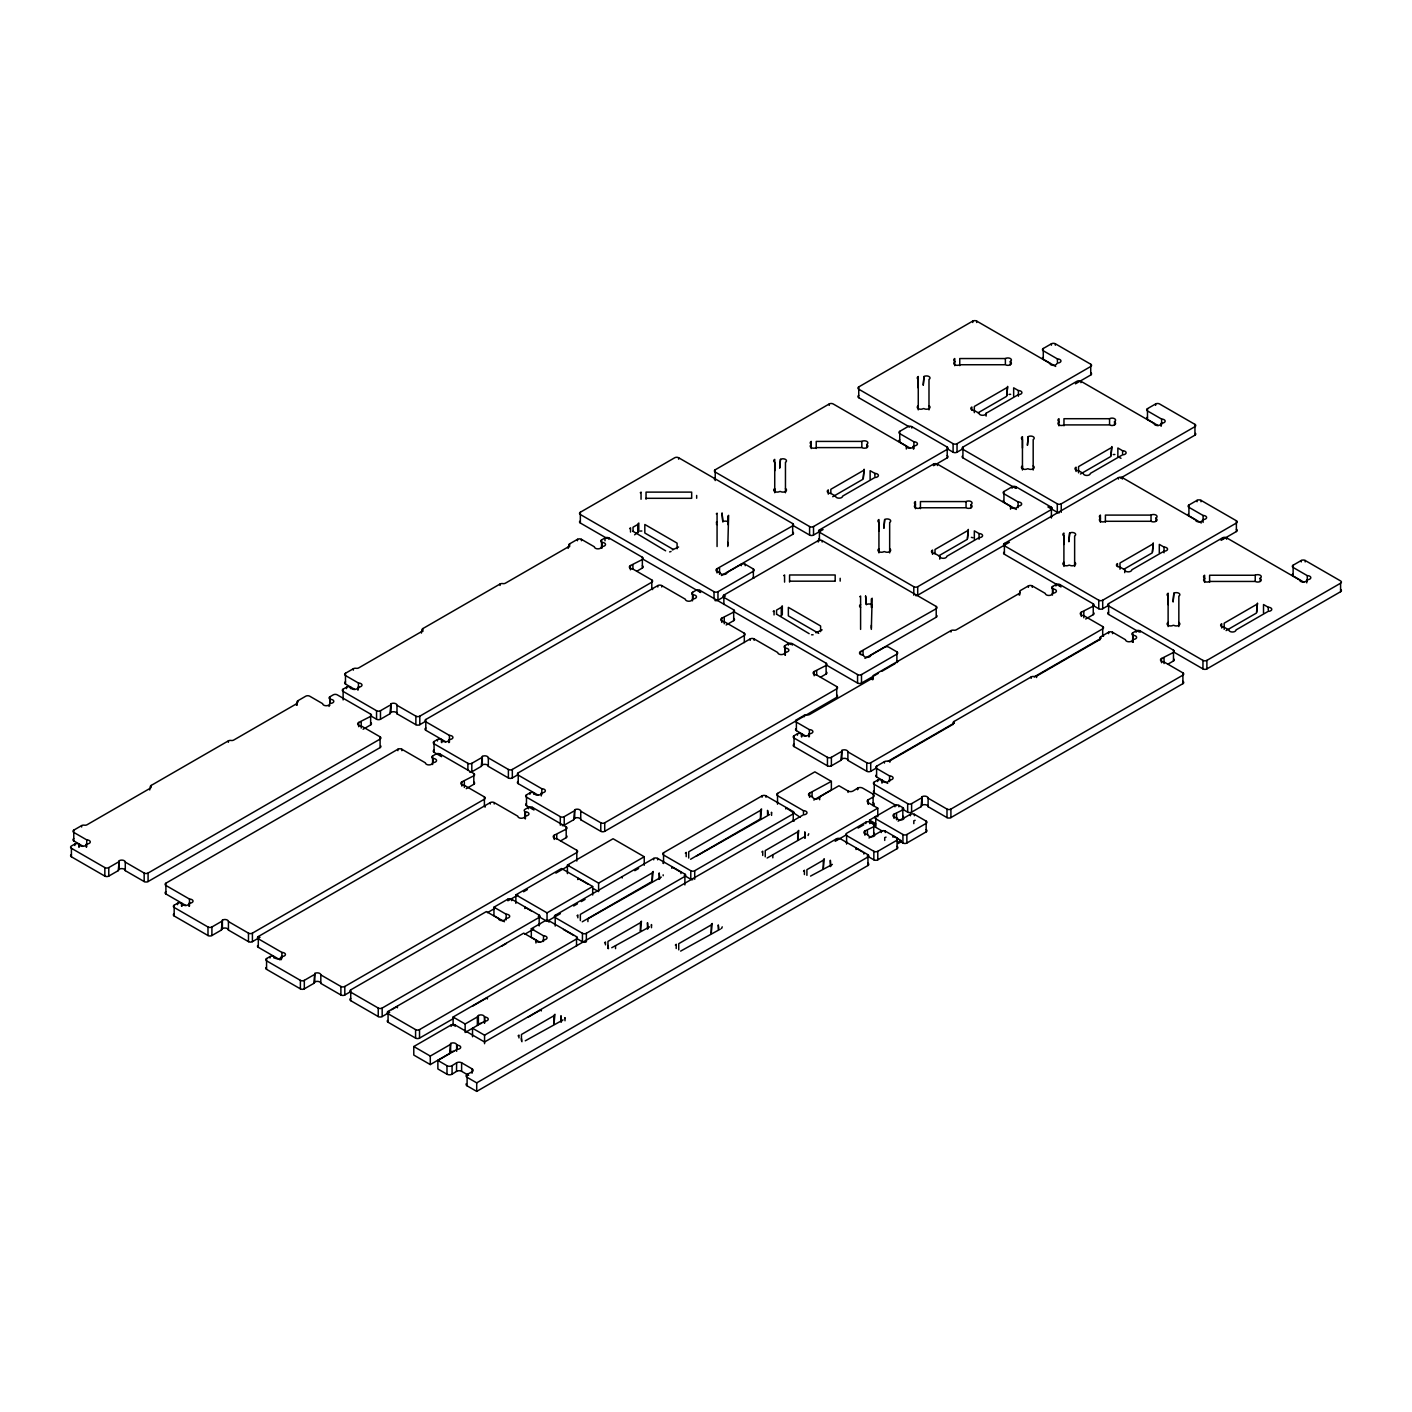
<?xml version="1.0" encoding="UTF-8"?>
<svg xmlns="http://www.w3.org/2000/svg" width="1412" height="1412" viewBox="0 0 1412 1412"><rect width="100%" height="100%" fill="white"/><g stroke="black" fill="none" stroke-linecap="round" stroke-linejoin="round"><path stroke-width="1.5" d="M696.663 495.435L696.663 498.26M727.798 546.532L728.627 515.309M771.517 813.171L771.517 812.271L771.587 815.395M774.729 492.735L774.729 462.271A3.53 2.047 0 0 1 774.729 459.394L774.729 470.778M808.741 833.751L808.052 835.48M840.175 578.285L840.175 581.126M871.328 629.399L872.157 598.176M878.935 552.886L878.935 522.44A3.53 2.047 0 0 1 878.935 519.545L878.935 530.947M918.259 409.868L918.259 379.404A3.53 2.047 0 0 1 918.259 376.527L918.259 387.929M959.754 365.637L959.754 358.542L1005.379 358.542A3.53 2.047 0 0 1 1010.374 358.542A3.53 2.047 0 0 1 1010.374 361.437L1010.374 361.86A3.53 2.047 0 0 1 1010.374 364.737A3.53 2.047 0 0 1 1005.379 364.737L959.754 364.737A3.53 2.047 0 0 1 954.759 364.737A3.53 2.047 0 0 1 954.759 361.86M1022.447 470.037L1022.447 439.573A3.53 2.047 0 0 1 1022.447 436.679L1022.447 448.081M1063.907 566.424L1063.907 535.96A3.53 2.047 0 0 1 1063.907 533.083L1063.907 544.467M1063.96 425.806L1063.96 418.711L1109.567 418.711A3.53 2.047 0 0 1 1114.562 418.711A3.53 2.047 0 0 1 1114.562 421.588L1114.562 422.029A3.53 2.047 0 0 1 1114.562 424.906A3.53 2.047 0 0 1 1109.567 424.906L1063.96 424.906A3.53 2.047 0 0 1 1058.965 424.906A3.53 2.047 0 0 1 1058.965 422.029M1105.402 522.193L1105.402 515.098L1151.027 515.098A3.53 2.047 0 0 1 1156.022 515.098A3.53 2.047 0 0 1 1156.022 517.975L1156.022 518.416A3.53 2.047 0 0 1 1156.022 521.293A3.53 2.047 0 0 1 1151.027 521.293L1105.402 521.293A3.53 2.047 0 0 1 1100.407 521.293A3.53 2.047 0 0 1 1100.407 518.416M1168.112 626.575L1168.112 596.111A3.53 2.047 0 0 1 1168.112 593.234L1168.112 604.636M1209.607 582.344L1209.607 575.249L1255.233 575.249A3.53 2.047 0 0 1 1260.228 575.249A3.53 2.047 0 0 1 1260.228 578.143L1260.228 578.567A3.53 2.047 0 0 1 1260.228 581.444A3.53 2.047 0 0 1 1255.233 581.444L1209.607 581.444A3.53 2.047 0 0 1 1204.612 581.444A3.53 2.047 0 0 1 1204.612 578.567M71.412 854.542A2.789 1.606 0 0 0 71.412 856.802L104.841 876.093A2.789 1.606 0 0 0 108.777 876.093L118.22 870.657L119.243 860.702A3.53 2.047 0 0 1 123.091 860.261A3.53 2.047 0 0 1 125.28 862.132L144.165 873.04A2.789 1.606 0 0 0 148.084 873.04L380.093 739.094A2.789 1.606 0 0 0 380.093 736.835L361.207 725.927A3.53 2.047 0 0 1 357.942 724.674A3.53 2.047 0 0 1 358.701 722.45L370.65 716.396A2.789 1.606 0 0 0 370.65 714.119L337.221 694.828A2.789 1.606 0 0 0 333.285 694.828L329.878 696.804A2.789 1.606 0 0 0 329.878 699.081L329.878 703.335M118.22 870.657L119.243 869.21A3.53 2.047 0 0 1 123.091 868.768A3.53 2.047 0 0 1 125.28 870.657L144.165 881.547A2.789 1.606 0 0 0 148.084 881.547L380.093 747.601A2.789 1.606 0 0 0 380.693 745.854M181.513 906.063L181.513 903.239A2.789 1.606 0 0 0 177.577 903.239L174.17 905.216L174.17 915.982L207.988 935.521A2.789 1.606 0 0 0 211.906 935.521L221.349 930.067L222.39 920.112A3.53 2.047 0 0 1 226.238 919.671A3.53 2.047 0 0 1 228.426 921.542L248.477 933.138A2.789 1.606 0 0 0 252.413 933.138L484.404 799.192A2.789 1.606 0 0 0 484.404 796.915L464.336 785.337A3.53 2.047 0 0 1 461.089 784.084A3.53 2.047 0 0 1 461.848 781.86L473.797 775.806A2.789 1.606 0 0 0 473.797 773.547L439.979 754.008A2.789 1.606 0 0 0 436.043 754.008L432.619 755.985L432.619 764.51M221.349 930.067L222.39 928.619A3.53 2.047 0 0 1 226.238 928.178A3.53 2.047 0 0 1 228.426 930.067L248.477 941.645A2.789 1.606 0 0 0 252.413 941.645L260.02 937.25M370.968 716.008L376.545 719.237A2.789 1.606 0 0 0 380.481 719.237L389.924 713.784L390.965 703.829A3.53 2.047 0 0 1 394.813 703.388A3.53 2.047 0 0 1 396.984 705.276L415.869 716.166A2.789 1.606 0 0 0 419.805 716.166L651.797 582.221A2.789 1.606 0 0 0 651.797 579.961L632.911 569.054A3.53 2.047 0 0 1 629.646 567.8A3.53 2.047 0 0 1 630.405 565.577L642.354 559.523A2.789 1.606 0 0 0 642.354 557.263L608.925 537.954A2.789 1.606 0 0 0 605.007 537.954L601.583 539.931L601.583 541.361M389.924 713.784L390.965 712.336A3.53 2.047 0 0 1 394.813 711.895A3.53 2.047 0 0 1 396.984 713.784L415.869 724.674A2.789 1.606 0 0 0 419.805 724.674L425.506 721.391M265.968 967.591A2.789 1.606 0 0 0 266.568 969.338L300.385 988.859A2.789 1.606 0 0 0 304.321 988.859L313.764 983.405L314.788 973.45A3.53 2.047 0 0 1 318.635 973.009A3.53 2.047 0 0 1 320.824 974.898L340.892 986.476A2.789 1.606 0 0 0 344.81 986.476L576.802 852.548A2.789 1.606 0 0 0 576.802 850.271L556.752 838.693A3.53 2.047 0 0 1 553.486 837.422A3.53 2.047 0 0 1 554.245 835.216L566.194 829.162A2.789 1.606 0 0 0 566.194 826.885L532.377 807.364A2.789 1.606 0 0 0 528.441 807.364L525.017 809.341A2.789 1.606 0 0 0 525.017 811.618L525.017 818.695M313.764 983.405L314.788 981.975A3.53 2.047 0 0 1 318.635 981.534A3.53 2.047 0 0 1 320.824 983.405L340.892 994.983A2.789 1.606 0 0 0 344.81 994.983L350.529 991.701M469.861 772.311A2.789 1.606 0 0 0 471.82 771.834L481.263 766.381L482.304 756.426A3.53 2.047 0 0 1 486.152 755.985A3.53 2.047 0 0 1 488.323 757.873L508.391 769.452A2.789 1.606 0 0 0 512.327 769.452L744.318 635.506A2.789 1.606 0 0 0 744.318 633.247L724.25 621.651A3.53 2.047 0 0 1 720.985 620.397A3.53 2.047 0 0 1 721.761 618.174L733.693 612.12A2.789 1.606 0 0 0 733.693 609.86L699.875 590.34A2.789 1.606 0 0 0 695.957 590.34L692.533 592.316L692.533 600.824M481.263 766.381L482.304 764.933A3.53 2.047 0 0 1 486.152 764.492A3.53 2.047 0 0 1 488.323 766.381L508.391 777.959A2.789 1.606 0 0 0 512.327 777.959L518.027 774.676M437.879 1060.447L446.986 1065.707A3.53 2.047 0 0 0 452.069 1065.654L456.623 1062.795A3.53 2.047 0 0 1 461.618 1062.795L472.137 1068.884A3.53 2.047 0 0 1 472.032 1071.814L467.107 1074.444A3.53 2.047 0 0 0 467.107 1077.338L476.709 1082.863L867.956 856.978A2.789 1.606 0 0 0 867.956 854.719L840.422 838.816A2.789 1.606 0 0 0 836.486 838.816L484.563 1042.003L455.088 1024.971A2.789 1.606 0 0 0 451.152 1024.971L413.787 1046.539L413.787 1055.064L430.289 1064.577L449.581 1053.44L450.622 1043.486A3.53 2.047 0 0 1 454.47 1043.044A3.53 2.047 0 0 1 456.641 1044.933L457.17 1045.233A3.53 2.047 0 0 1 460.7 1047.28A3.53 2.047 0 0 1 457.17 1049.31L437.879 1060.447L437.879 1068.955L446.986 1074.214A3.53 2.047 0 0 0 452.069 1074.161L456.623 1071.32A3.53 2.047 0 0 1 461.618 1071.32L468.625 1075.362M449.581 1053.44L450.622 1051.993A3.53 2.047 0 0 1 453.658 1051.428M634.606 534.83L638.789 531.565L638.789 523.058L638.03 523.711M477.362 1016.94L478.386 1015.51A3.53 2.047 0 0 1 482.233 1015.052A3.53 2.047 0 0 1 484.422 1016.94L484.722 1017.117A3.53 2.047 0 0 1 488.252 1019.164A3.53 2.047 0 0 1 484.722 1021.194L465.148 1032.49L465.148 1023.982L477.362 1016.94L477.362 1025.447L478.386 1024.018A3.53 2.047 0 0 1 481.439 1023.435M562.258 825.649A2.789 1.606 0 0 0 564.218 825.173L573.66 819.737L574.702 809.782A3.53 2.047 0 0 1 578.549 809.341A3.53 2.047 0 0 1 580.738 811.212L600.788 822.808A2.789 1.606 0 0 0 604.724 822.808L836.716 688.862A2.789 1.606 0 0 0 836.716 686.585L816.665 675.007A3.53 2.047 0 0 1 813.4 673.753A3.53 2.047 0 0 1 814.159 671.53L826.108 665.476A2.789 1.606 0 0 0 826.108 663.199L792.291 643.678A2.789 1.606 0 0 0 788.355 643.678L784.931 645.655L784.931 647.084M573.66 819.737L574.702 818.289A3.53 2.047 0 0 1 578.549 817.848A3.53 2.047 0 0 1 580.738 819.737L600.788 831.315A2.789 1.606 0 0 0 604.724 831.315L836.716 697.369A2.789 1.606 0 0 0 836.716 695.092M582.238 921.807L652.15 881.441L653.191 871.486L652.415 872.157M832.709 496.724L863.067 479.197L864.109 469.243L863.332 478.421M690.592 859.255L760.503 818.889L761.545 808.935L760.768 809.605M794.021 744.265A2.789 1.606 0 0 0 794.021 746.542L827.45 765.833A2.789 1.606 0 0 0 831.386 765.833L840.828 760.38L841.87 750.425A3.53 2.047 0 0 1 845.717 749.984A3.53 2.047 0 0 1 847.888 751.872L866.774 762.78A2.789 1.606 0 0 0 870.71 762.78L1102.701 628.834A2.789 1.606 0 0 0 1102.701 626.557L1083.816 615.667A3.53 2.047 0 0 1 1080.551 614.397A3.53 2.047 0 0 1 1081.31 612.173L1093.259 606.136A2.789 1.606 0 0 0 1093.259 603.859L1059.83 584.568A2.789 1.606 0 0 0 1055.911 584.568L1052.487 586.545A2.789 1.606 0 0 0 1052.487 588.804L1052.893 589.033A3.53 2.047 0 0 1 1056.423 591.081A3.53 2.047 0 0 1 1052.893 593.111L1052.364 593.428A3.53 2.047 0 0 1 1048.834 595.458A3.53 2.047 0 0 1 1045.304 593.428L1032.313 585.927A2.789 1.606 0 0 0 1028.377 585.927L1020.523 590.463A2.789 1.606 0 0 0 1019.799 592.016A2.789 1.606 0 0 1 1019.076 593.569L1019.076 594.981M840.828 760.38L841.87 758.95A3.53 2.047 0 0 1 845.717 758.491A3.53 2.047 0 0 1 847.888 760.38L866.774 771.287A2.789 1.606 0 0 0 870.71 771.287L876.411 767.987M978.128 412.781L1006.597 396.348L1007.621 386.394L1006.862 395.554M938.803 555.798L967.273 539.366L968.314 529.412L967.538 538.59M902.091 808.935L907.669 812.147A2.789 1.606 0 0 0 911.605 812.147L921.048 806.693L922.071 796.739A3.53 2.047 0 0 1 925.919 796.297A3.53 2.047 0 0 1 928.108 798.186L946.993 809.094A2.789 1.606 0 0 0 950.911 809.094L1182.903 675.148A2.789 1.606 0 0 0 1182.903 672.871L1164.035 661.981A3.53 2.047 0 0 1 1160.77 660.71A3.53 2.047 0 0 1 1161.529 658.486L1173.478 652.45A2.789 1.606 0 0 0 1173.478 650.173L1140.049 630.882A2.789 1.606 0 0 0 1136.113 630.882L1132.706 632.858L1132.706 642.213M921.048 806.693L922.071 805.246A3.53 2.047 0 0 1 925.919 804.805A3.53 2.047 0 0 1 928.108 806.693L946.993 817.601A2.789 1.606 0 0 0 950.911 817.601L1182.903 683.655A2.789 1.606 0 0 0 1182.903 681.378M1080.427 474.026L1110.785 456.5L1111.826 446.545L1111.067 455.723M1123.775 569.318L1152.245 552.886L1153.286 542.932L1152.51 552.11M1226.093 630.582L1256.451 613.055L1257.474 603.1L1256.715 612.261M721.55 928.549L722.238 926.837M629.664 528.635L630.529 527.823L630.529 532.077M773.194 611.502L774.058 610.69L774.058 614.944M576.996 915.806L577.843 914.994L577.843 917.818M685.35 853.236L686.197 852.424L686.197 856.678M604.583 942.828L605.448 942.016L605.448 944.857M518.08 1035.914L518.945 1035.102L518.945 1037.926M761.88 852.018L762.727 851.207L762.727 855.46M675.36 945.105L676.224 944.293L676.224 948.546M803.552 871.098L804.416 870.286L804.416 874.54M640.289 492.77L641.048 492.117L641.048 499.248M716.308 513.862L717.067 513.191L717.067 546.532M783.801 575.637L784.578 574.984L784.578 582.115M781.56 606.578L782.319 605.907L782.319 614.432L781.277 615.861L781.277 607.354L776.547 610.09L776.547 614.344M859.82 596.711L860.596 596.058L860.596 629.399M640.695 921.895L641.454 921.224L640.43 931.179L640.43 922.671L607.954 941.416L607.954 948.511M554.192 1014.963L554.951 1014.31L553.928 1024.265L553.928 1015.74L521.434 1034.502L521.434 1040.697M797.974 831.086L798.751 830.415L797.709 840.369L797.709 831.862L765.233 850.606L765.233 856.819M711.471 924.154L712.248 923.501L711.207 933.456L711.207 924.931L678.731 943.693L678.731 949.888M823.531 859.467L824.308 858.796L823.267 868.751L823.267 860.243L806.905 869.686L806.905 875.352M873.216 795.609L873.216 794.197L862.679 788.108A3.53 2.047 0 0 0 857.684 788.108L853.148 790.949A3.53 2.047 0 0 1 848.047 791.02L838.957 785.76L819.648 796.897A3.53 2.047 0 0 1 816.118 798.945A3.53 2.047 0 0 1 812.588 796.897L812.059 796.597A3.53 2.047 0 0 1 808.811 795.344A3.53 2.047 0 0 1 809.57 793.12L831.368 781.383L831.368 789.89L813.824 800.022M580.35 513.65L580.35 512.238L674.724 457.753A2.789 1.606 0 0 1 678.642 457.753L792.679 523.587A2.789 1.606 0 0 1 792.679 525.864L792.679 534.371L721.408 575.514M83.043 846.265L73.777 840.917L73.777 830.132L81.631 825.596A2.789 1.606 0 0 1 84.332 825.173A2.789 1.606 0 0 0 87.014 824.767L149.725 788.549A2.789 1.606 0 0 0 150.449 786.996A2.789 1.606 0 0 1 151.172 785.443L228.373 740.876A2.789 1.606 0 0 1 231.056 740.47A2.789 1.606 0 0 0 233.739 740.047L296.467 703.829A2.789 1.606 0 0 0 297.191 702.276A2.789 1.606 0 0 1 297.897 700.74L305.769 696.187A2.789 1.606 0 0 1 309.705 696.187L322.677 703.688A3.53 2.047 0 0 0 326.207 705.735A3.53 2.047 0 0 0 329.737 703.688L330.267 703.388A3.53 2.047 0 0 0 333.797 701.34A3.53 2.047 0 0 0 330.267 699.311L329.878 699.081M345.481 674.689L345.481 673.259L353.353 668.723A2.789 1.606 0 0 1 356.036 668.3A2.789 1.606 0 0 0 358.719 667.894L421.447 631.676A2.789 1.606 0 0 0 422.153 630.123A2.789 1.606 0 0 1 422.876 628.569L500.077 584.003A2.789 1.606 0 0 1 502.76 583.597A2.789 1.606 0 0 0 505.443 583.174L568.171 546.956A2.789 1.606 0 0 0 568.895 545.42A2.789 1.606 0 0 1 569.618 543.867L577.473 539.331A2.789 1.606 0 0 1 581.409 539.331L594.399 546.815A3.53 2.047 0 0 0 597.929 548.862A3.53 2.047 0 0 0 601.459 546.815L601.989 546.515A3.53 2.047 0 0 0 605.519 544.485A3.53 2.047 0 0 0 601.989 542.437L601.583 542.208A2.789 1.606 0 0 1 601.583 539.931M715.213 469.79L829.25 403.956A2.789 1.606 0 0 1 833.186 403.956L906.327 446.174A3.53 2.047 0 0 0 909.857 448.222A3.53 2.047 0 0 0 913.387 446.174L913.917 445.874A3.53 2.047 0 0 0 917.447 443.845A3.53 2.047 0 0 0 913.917 441.797L899.744 433.625A2.789 1.606 0 0 1 899.744 431.348L907.898 426.653A2.789 1.606 0 0 1 911.817 426.653L947.205 447.092A2.789 1.606 0 0 1 947.205 449.351L813.524 526.535A2.789 1.606 0 0 1 809.588 526.535L715.213 472.049A2.789 1.606 0 0 1 715.213 469.79L715.213 471.202M909.699 427.13L858.743 397.707L858.743 386.923L972.762 321.089A2.789 1.606 0 0 1 976.698 321.089L1049.84 363.325A3.53 2.047 0 0 0 1053.37 365.355A3.53 2.047 0 0 0 1056.9 363.325L1057.429 363.025A3.53 2.047 0 0 0 1060.959 360.978A3.53 2.047 0 0 0 1057.429 358.93L1043.274 350.758A2.789 1.606 0 0 1 1043.274 348.499L1051.41 343.787A2.789 1.606 0 0 1 1055.346 343.787L1090.735 364.225L1090.735 365.637M73.777 830.132A2.789 1.606 0 0 0 73.777 832.409L86.75 839.893A3.53 2.047 0 0 1 90.28 841.94A3.53 2.047 0 0 1 86.75 843.97L86.238 844.288A3.53 2.047 0 0 1 82.708 846.317A3.53 2.047 0 0 1 79.16 844.288L78.772 844.041A2.789 1.606 0 0 0 74.836 844.041L71.412 846.017A2.789 1.606 0 0 0 71.412 848.294L71.412 856.802M343.116 699.928L343.116 691.421A2.789 1.606 0 0 1 343.116 689.162L346.54 687.185A2.789 1.606 0 0 1 350.476 687.185L350.882 687.415A3.53 2.047 0 0 0 354.412 689.444A3.53 2.047 0 0 0 357.942 687.415L358.471 687.115A3.53 2.047 0 0 0 362.001 685.067A3.53 2.047 0 0 0 358.471 683.037L345.481 675.536A2.789 1.606 0 0 1 345.481 673.259M71.412 848.294L104.841 867.586A2.789 1.606 0 0 0 108.777 867.586L118.22 862.132M343.116 691.421L376.545 710.713A2.789 1.606 0 0 0 380.481 710.713L389.924 705.276M672.341 549.921L678.607 546.991M363.096 729.263L370.65 724.903L370.65 716.396M636.688 571.313L642.354 568.03L642.354 559.523M445.786 741.812L425.806 730.286L425.806 721.779A2.789 1.606 0 0 1 425.806 719.502L657.815 585.574A2.789 1.606 0 0 1 661.734 585.574L685.332 599.2A3.53 2.047 0 0 0 688.88 601.23A3.53 2.047 0 0 0 692.409 599.2L692.921 598.882A3.53 2.047 0 0 0 696.469 596.852A3.53 2.047 0 0 0 692.921 594.805L692.533 594.576A2.789 1.606 0 0 1 692.533 592.316M863.067 470.69L830.821 489.311L830.821 493.565M1006.597 387.823L974.333 406.462L974.333 412.657M185.872 905.498L165.91 893.972L165.91 883.188L397.902 749.242A2.789 1.606 0 0 1 401.838 749.242L425.436 762.868A3.53 2.047 0 0 0 428.966 764.916A3.53 2.047 0 0 0 432.496 762.868L433.025 762.568A3.53 2.047 0 0 0 436.555 760.538A3.53 2.047 0 0 0 433.025 758.491L432.619 758.262A2.789 1.606 0 0 1 432.619 755.985M971.844 409.886L971.844 407.044A3.53 2.047 0 0 0 971.068 409.268A3.53 2.047 0 0 0 974.333 410.539L979.063 413.257A3.53 2.047 0 0 0 982.593 415.305A3.53 2.047 0 0 0 986.123 413.257L1018.387 394.636A3.53 2.047 0 0 0 1021.917 392.607A3.53 2.047 0 0 0 1018.387 390.559L1013.657 387.823L1013.657 396.348M580.35 512.238A2.789 1.606 0 0 0 580.35 514.515L714.031 591.699A2.789 1.606 0 0 0 717.967 591.699L753.355 571.26A2.789 1.606 0 0 0 753.355 569.001L745.218 564.288A2.789 1.606 0 0 0 741.282 564.288L727.127 572.478A3.53 2.047 0 0 1 723.597 574.507A3.53 2.047 0 0 1 720.067 572.478L719.538 572.16A3.53 2.047 0 0 1 716.272 570.907A3.53 2.047 0 0 1 717.031 568.683L792.679 525.864M441.585 756.655L434.066 752.314L434.066 741.529L437.491 739.553A2.789 1.606 0 0 1 441.426 739.553L441.832 739.782A3.53 2.047 0 0 0 445.362 741.829A3.53 2.047 0 0 0 448.892 739.782L449.422 739.482A3.53 2.047 0 0 0 452.952 737.435A3.53 2.047 0 0 0 449.422 735.405L425.806 721.779M858.743 386.923A2.789 1.606 0 0 0 858.743 389.2L953.1 443.686A2.789 1.606 0 0 0 957.036 443.686L1090.735 366.502A2.789 1.606 0 0 0 1090.735 364.225M819.419 529.941L933.456 464.107A2.789 1.606 0 0 1 937.374 464.107L1010.533 506.343A3.53 2.047 0 0 0 1014.063 508.373A3.53 2.047 0 0 0 1017.593 506.343L1018.123 506.043A3.53 2.047 0 0 0 1021.653 503.996A3.53 2.047 0 0 0 1018.123 501.966L1003.95 493.776A2.789 1.606 0 0 1 1003.95 491.517L1012.086 486.822A2.789 1.606 0 0 1 1016.022 486.822L1051.41 507.243A2.789 1.606 0 0 1 1051.41 509.52L917.712 586.704A2.789 1.606 0 0 1 913.793 586.704L819.419 532.218A2.789 1.606 0 0 1 819.419 529.941L819.419 540.725A2.789 1.606 0 0 1 819.419 538.466M962.931 448.504L962.931 447.092L1076.968 381.258A2.789 1.606 0 0 1 1080.904 381.258L1154.045 423.476A3.53 2.047 0 0 0 1157.575 425.524A3.53 2.047 0 0 0 1161.105 423.476L1161.635 423.176A3.53 2.047 0 0 0 1165.165 421.129A3.53 2.047 0 0 0 1161.635 419.099L1147.479 410.927A2.789 1.606 0 0 1 1147.479 408.65L1155.616 403.956A2.789 1.606 0 0 1 1159.552 403.956L1194.94 424.377L1194.94 425.806M792.609 525.246L809.588 535.06A2.789 1.606 0 0 0 813.524 535.06L823.072 529.535M933.844 465.589L947.205 457.859L947.205 447.092M947.452 448.928L953.1 452.193A2.789 1.606 0 0 0 957.036 452.193L962.772 448.875M1075.45 383.835L1090.735 375.01A2.789 1.606 0 0 0 1090.735 372.733M181.919 906.31L181.919 903.468A3.53 2.047 0 0 0 185.449 905.498A3.53 2.047 0 0 0 188.979 903.468L189.508 903.168A3.53 2.047 0 0 0 193.038 901.121A3.53 2.047 0 0 0 189.508 899.091L165.91 885.465A2.789 1.606 0 0 1 165.91 883.188M723.862 596.517L723.862 595.105L818.236 540.62A2.789 1.606 0 0 1 822.172 540.62L936.209 606.454A2.789 1.606 0 0 1 936.209 608.731L936.209 617.238L864.938 658.38M714.931 600.559A2.789 1.606 0 0 0 717.967 600.206L725.415 595.899M434.066 741.529A2.789 1.606 0 0 0 434.066 743.806L467.884 763.327A2.789 1.606 0 0 0 471.82 763.327L481.263 757.873M726.139 625.004L733.693 620.645L733.693 609.86M174.17 905.216A2.789 1.606 0 0 0 174.17 907.475L207.988 926.996A2.789 1.606 0 0 0 211.906 926.996L221.349 921.542M466.225 788.69L473.797 784.313L473.797 773.547M538.184 795.168L518.222 783.642L518.222 775.117A2.789 1.606 0 0 1 518.222 772.858L750.213 638.912A2.789 1.606 0 0 1 754.149 638.912L777.747 652.538A3.53 2.047 0 0 0 781.277 654.586A3.53 2.047 0 0 0 784.807 652.538L785.337 652.238A3.53 2.047 0 0 0 788.867 650.191A3.53 2.047 0 0 0 785.337 648.161L784.931 647.932A2.789 1.606 0 0 1 784.931 645.655M258.308 937.956L258.308 936.544L490.299 802.598A2.789 1.606 0 0 1 494.235 802.598L517.833 816.224A3.53 2.047 0 0 0 521.363 818.254A3.53 2.047 0 0 0 524.893 816.224L525.423 815.924A3.53 2.047 0 0 0 528.953 813.877A3.53 2.047 0 0 0 525.423 811.847L525.017 811.618M967.273 530.859L935.009 549.48L935.009 553.733M1110.785 447.992L1078.539 466.613L1078.539 472.826M526.482 796.297L526.482 794.868L529.888 792.909A2.789 1.606 0 0 1 533.824 792.909L534.23 793.138A3.53 2.047 0 0 0 537.76 795.168A3.53 2.047 0 0 0 541.29 793.138L541.82 792.82A3.53 2.047 0 0 0 545.35 790.791A3.53 2.047 0 0 0 541.82 788.743L518.222 775.117M815.871 632.788L822.137 629.858M266.568 969.338L266.568 960.831A2.789 1.606 0 0 1 266.568 958.554L269.992 956.577A2.789 1.606 0 0 1 273.928 956.577L273.928 958.007M962.931 447.092A2.789 1.606 0 0 0 962.931 449.351L1057.306 503.837A2.789 1.606 0 0 0 1061.242 503.837L1194.94 426.653A2.789 1.606 0 0 0 1194.94 424.377M274.316 956.807A3.53 2.047 0 0 0 277.846 958.854A3.53 2.047 0 0 0 281.376 956.807L281.906 956.506A3.53 2.047 0 0 0 285.436 954.477A3.53 2.047 0 0 0 281.906 952.429L258.308 938.803A2.789 1.606 0 0 1 258.308 936.544M1004.391 543.479L1118.428 477.644A2.789 1.606 0 0 1 1122.346 477.644L1195.505 519.863A3.53 2.047 0 0 0 1199.035 521.91A3.53 2.047 0 0 0 1202.565 519.863L1203.095 519.563A3.53 2.047 0 0 0 1206.625 517.533A3.53 2.047 0 0 0 1203.095 515.486L1188.922 507.314A2.789 1.606 0 0 1 1188.922 505.037L1197.058 500.342A2.789 1.606 0 0 1 1200.994 500.342L1236.382 520.763A2.789 1.606 0 0 1 1236.382 523.04L1102.701 600.224A2.789 1.606 0 0 1 1098.765 600.224L1004.391 545.738A2.789 1.606 0 0 1 1004.391 543.479L1004.391 554.245L1061.012 586.951M915.753 595.688A2.789 1.606 0 0 0 917.712 595.211L1009.386 542.279M1120.44 478.174L1194.94 435.161A2.789 1.606 0 0 0 1195.54 433.413M526.482 794.868A2.789 1.606 0 0 0 526.482 797.145L560.299 816.665A2.789 1.606 0 0 0 564.218 816.665L573.66 811.212M897.485 660.887A2.789 1.606 0 0 1 896.885 662.634L896.885 654.127A2.789 1.606 0 0 0 896.885 651.85L888.748 647.155A2.789 1.606 0 0 0 884.812 647.155L870.639 655.327A3.53 2.047 0 0 1 867.109 657.374A3.53 2.047 0 0 1 863.579 655.327L863.05 655.027A3.53 2.047 0 0 1 859.802 653.774A3.53 2.047 0 0 1 860.561 651.55L936.209 608.731M820.443 677.266L826.108 673.983A2.789 1.606 0 0 0 826.708 672.236M266.568 960.831L300.385 980.352A2.789 1.606 0 0 0 304.321 980.352L313.764 974.898M560.529 840.934L566.194 837.669A2.789 1.606 0 0 0 566.794 835.922M723.862 595.105A2.789 1.606 0 0 0 723.862 597.364L857.561 674.565A2.789 1.606 0 0 0 861.496 674.565L896.885 654.127M796.386 721.285L796.386 719.873L804.258 715.319A2.789 1.606 0 0 1 806.94 714.913A2.789 1.606 0 0 0 809.623 714.49L872.351 678.289A2.789 1.606 0 0 0 873.057 676.736A2.789 1.606 0 0 1 873.781 675.183L950.982 630.617A2.789 1.606 0 0 1 953.665 630.193A2.789 1.606 0 0 0 956.348 629.787L1019.076 593.569M827.008 665.423L857.561 683.073A2.789 1.606 0 0 0 861.496 683.073L878.246 673.383M881.97 671.247L895.014 663.711M389.73 1012.192L382.175 1016.552A2.789 1.606 0 0 1 378.24 1016.552L350.723 1000.667L350.723 989.883L486.363 911.57L498.577 918.612A3.53 2.047 0 0 0 502.107 920.642A3.53 2.047 0 0 0 505.637 918.612L506.167 918.312A3.53 2.047 0 0 0 509.697 916.264A3.53 2.047 0 0 0 506.167 914.235L493.953 907.192L493.953 915.7L504.419 921.736M493.953 907.192L507.72 899.232A2.789 1.606 0 0 1 511.656 899.232L539.172 915.135L539.172 925.919M515.874 903.38L515.874 894.855L561.517 868.504L592.687 886.507L592.687 895.014M567.412 873.604L567.412 865.097L613.073 838.746L644.243 856.749L644.243 865.256M487.44 912.646L495.047 908.269M508.355 900.574L517.869 895.084M523.57 891.784L527.364 889.595M555.887 873.128L569.195 865.45M840.828 751.872L831.386 757.326A2.789 1.606 0 0 1 827.45 757.326L794.021 738.035A2.789 1.606 0 0 1 794.021 735.758L797.445 733.781A2.789 1.606 0 0 1 801.381 733.781L801.787 734.011A3.53 2.047 0 0 0 805.317 736.058A3.53 2.047 0 0 0 808.847 734.011L809.376 733.71A3.53 2.047 0 0 0 812.906 731.681A3.53 2.047 0 0 0 809.376 729.633L796.386 722.132A2.789 1.606 0 0 1 796.386 719.873M1152.245 544.379L1119.981 563L1119.981 569.212M350.723 989.883A2.789 1.606 0 0 0 350.723 992.159L378.24 1008.044A2.789 1.606 0 0 0 382.175 1008.044L539.172 917.394A2.789 1.606 0 0 0 539.172 915.135M515.874 894.855L547.044 912.858L592.687 886.507M567.412 865.097L598.6 883.1L644.243 856.749M388.071 1012.863L388.071 1011.451L523.728 933.138L535.925 940.18A3.53 2.047 0 0 0 539.455 942.21A3.53 2.047 0 0 0 542.985 940.18L543.514 939.862A3.53 2.047 0 0 0 547.044 937.833A3.53 2.047 0 0 0 543.514 935.785L531.318 928.743L531.318 937.268L540.019 942.298M531.318 928.743L545.085 920.801A2.789 1.606 0 0 1 549.003 920.801L576.537 936.703L576.537 938.115M391.618 1009.739L397.39 1006.421L397.39 1007.78M501.648 946.216L506.431 943.445M555.198 926.078L555.198 915.294L653.721 858.408A2.789 1.606 0 0 1 657.639 858.408L684.891 874.134A2.789 1.606 0 0 1 684.891 876.411L684.891 884.918M663.552 852.742L762.074 795.856A2.789 1.606 0 0 1 765.992 795.856L793.244 811.582A2.789 1.606 0 0 1 793.244 813.859L694.722 870.727A2.789 1.606 0 0 1 690.786 870.727L663.552 855.001A2.789 1.606 0 0 1 663.552 852.742L663.552 854.154M524.629 934.32L533.718 929.061M538.307 916.317L547.044 921.365L560.352 913.688M573.678 905.992L577.473 903.804M581.285 901.597L585.08 899.409M634.835 870.692L638.595 868.504M777.518 804.205L777.518 795.697A2.789 1.606 0 0 1 777.518 793.42L814.865 771.852L831.368 781.383M1340.588 583.209L1206.889 660.392A2.789 1.606 0 0 1 1202.953 660.392L1108.596 605.907A2.789 1.606 0 0 1 1108.596 603.63L1222.616 537.795A2.789 1.606 0 0 1 1226.551 537.795L1299.693 580.032A3.53 2.047 0 0 0 1303.223 582.062A3.53 2.047 0 0 0 1306.753 580.032L1307.283 579.714A3.53 2.047 0 0 0 1310.813 577.684A3.53 2.047 0 0 0 1307.283 575.637L1293.127 567.465A2.789 1.606 0 0 1 1293.127 565.206L1301.264 560.493A2.789 1.606 0 0 1 1305.2 560.493L1340.588 580.932A2.789 1.606 0 0 1 1340.588 583.209L1340.588 591.716L1206.889 668.9A2.789 1.606 0 0 1 1202.953 668.9L1174.643 652.556M1093.1 605.466L1098.765 608.731A2.789 1.606 0 0 0 1102.701 608.731L1108.42 605.43M1221.098 540.372L1236.382 531.547A2.789 1.606 0 0 0 1236.382 529.288M1085.704 619.003L1093.259 614.644A2.789 1.606 0 0 0 1093.859 612.896M696.275 856.202L769.611 814.547M388.071 1011.451A2.789 1.606 0 0 0 388.071 1013.728L415.587 1029.613A2.789 1.606 0 0 0 419.523 1029.613L576.537 938.962A2.789 1.606 0 0 0 576.537 936.703M555.198 915.294A2.789 1.606 0 0 0 555.198 917.571L582.432 933.297A2.789 1.606 0 0 0 586.368 933.297L684.891 876.411M887.724 783.378L876.605 776.953L876.605 768.446A2.789 1.606 0 0 1 876.605 766.187L884.459 761.633A2.789 1.606 0 0 1 887.16 761.227A2.789 1.606 0 0 0 889.842 760.803L952.553 724.585A2.789 1.606 0 0 0 953.276 723.05A2.789 1.606 0 0 1 954 721.497L1031.201 676.93A2.789 1.606 0 0 1 1033.884 676.507A2.789 1.606 0 0 0 1036.567 676.101L1099.295 639.883A2.789 1.606 0 0 0 1100.019 638.33A2.789 1.606 0 0 1 1100.725 636.777L1108.596 632.241A2.789 1.606 0 0 1 1112.532 632.241L1125.505 639.742A3.53 2.047 0 0 0 1129.035 641.772A3.53 2.047 0 0 0 1132.565 639.742L1133.095 639.424A3.53 2.047 0 0 0 1136.625 637.394A3.53 2.047 0 0 0 1133.095 635.347L1132.706 635.118A2.789 1.606 0 0 1 1132.706 632.858M887.813 761.403L954.371 722.979M1034.237 676.86L1100.795 638.436M453.111 1025.536L453.111 1017.028L803.463 814.759A3.53 2.047 0 0 0 807.011 812.712A3.53 2.047 0 0 0 803.463 810.682L777.518 795.697M472.526 1006.174L487.352 997.596L487.352 998.972M387.47 1020.488A2.789 1.606 0 0 0 388.071 1022.235L415.587 1038.12A2.789 1.606 0 0 0 419.523 1038.12L453.587 1018.458M896.532 805.722L874.24 792.856L874.24 782.072L877.664 780.095A2.789 1.606 0 0 1 881.6 780.095L881.988 780.324A3.53 2.047 0 0 0 885.518 782.372A3.53 2.047 0 0 0 889.066 780.324L889.578 780.024A3.53 2.047 0 0 0 893.108 777.977A3.53 2.047 0 0 0 889.578 775.947L876.605 768.446M611.767 947.717L649.555 926.854M767.14 858.019L805.299 836.239M413.787 1046.539L430.289 1056.07L449.581 1044.933M472.526 1036.761L472.526 1028.236L484.563 1035.19L877.787 808.176L877.787 816.683M528.123 1017.205L541.29 1009.598L541.29 1010.957M897.044 839.328L897.044 837.916L885.253 831.103A2.789 1.606 0 0 0 881.317 831.103L875.016 834.739A3.53 2.047 0 0 1 871.486 836.787A3.53 2.047 0 0 1 867.956 834.739L867.427 834.439A3.53 2.047 0 0 1 864.162 833.186A3.53 2.047 0 0 1 864.938 830.962L873.728 826.726A2.789 1.606 0 0 0 873.728 824.449L869.792 822.19A2.789 1.606 0 0 0 865.874 822.19L846.6 833.309A2.789 1.606 0 0 0 846.6 835.586L846.6 844.094M882.624 831.28L875.705 827.291A2.789 1.606 0 0 1 875.705 825.014L869.527 821.449L869.527 820.09L894.961 805.387A2.789 1.606 0 0 1 898.897 805.387L902.833 807.646A2.789 1.606 0 0 1 902.833 809.923L902.833 818.43L898.103 821.166M835.18 841.287L846.618 834.668M858.072 828.067L863.791 824.767M874.24 782.072A2.789 1.606 0 0 0 874.24 784.348L907.669 803.64A2.789 1.606 0 0 0 911.605 803.64L921.048 798.186M1256.451 604.53L1224.186 623.169L1224.186 629.364M875.705 816.507A2.789 1.606 0 0 0 875.705 818.783L902.939 834.51A2.789 1.606 0 0 0 906.875 834.51L926.148 823.39A2.789 1.606 0 0 0 926.148 821.113L914.341 814.3A2.789 1.606 0 0 0 910.422 814.3L904.121 817.936A3.53 2.047 0 0 1 900.591 819.984A3.53 2.047 0 0 1 897.061 817.936L896.532 817.636A3.53 2.047 0 0 1 893.266 816.383A3.53 2.047 0 0 1 894.025 814.159L902.833 809.923M1167.812 664.222L1173.478 660.957A2.789 1.606 0 0 0 1174.078 659.21M868.998 837.969L873.728 835.233A2.789 1.606 0 0 0 873.728 832.956M525.264 1040.803L563.035 1019.923M680.637 951.106L720.332 929.114M810.541 876.093L832.392 864.426M846.6 835.586L873.851 851.312A2.789 1.606 0 0 0 877.787 851.312L897.044 840.193A2.789 1.606 0 0 0 897.044 837.916M898.032 842.223L900.98 840.528L900.98 841.887L898.032 843.582M466.348 1083.622A3.53 2.047 0 0 0 467.107 1085.846L476.709 1091.388L867.956 865.503A2.789 1.606 0 0 0 867.956 863.226M867.197 855.99L873.851 859.82A2.789 1.606 0 0 0 877.787 859.82L897.044 848.7A2.789 1.606 0 0 0 897.044 846.423M900.98 841.887L902.939 843.017A2.789 1.606 0 0 0 906.875 843.017L926.148 831.897A2.789 1.606 0 0 0 926.148 829.621M868.186 804.063L868.186 799.757L873.11 797.127A3.53 2.047 0 0 0 873.216 794.197M915.152 820.319L913.811 820.813L913.811 823.655M886.048 837.122L884.724 837.616L884.724 840.44M669.606 551.915L671.018 551.527M661.257 877.117L587.922 918.771L587.922 921.595M1009.033 394.407L1010.674 394.319M1113.238 454.558L1114.88 454.487M640.201 531.071L641.842 531M923.995 376.527L923.254 385.035L923.995 376.527A3.53 2.047 0 0 1 928.99 376.527A3.53 2.047 0 0 1 928.99 379.404L928.99 409.868M1028.183 436.679L1027.442 445.204L1028.183 436.679A3.53 2.047 0 0 1 1033.178 436.679A3.53 2.047 0 0 1 1033.178 439.573L1033.178 470.037M811.229 444.727A3.53 2.047 0 0 0 811.229 447.604A3.53 2.047 0 0 0 816.224 447.604L861.849 447.604A3.53 2.047 0 0 0 866.844 447.604L866.844 444.286A3.53 2.047 0 0 0 866.844 441.409A3.53 2.047 0 0 0 861.849 441.409L816.224 441.409L816.224 448.504M780.465 459.394L779.724 467.901L780.465 459.394A3.53 2.047 0 0 1 785.46 459.394A3.53 2.047 0 0 1 785.46 462.271L785.46 492.735M646.043 498.312L691.668 498.312M915.435 504.878A3.53 2.047 0 0 0 915.435 507.773A3.53 2.047 0 0 0 920.43 507.773L966.055 507.773A3.53 2.047 0 0 0 971.05 507.773L971.05 504.455A3.53 2.047 0 0 0 971.05 501.578A3.53 2.047 0 0 0 966.055 501.578L920.43 501.578L920.43 508.655M884.671 519.545L883.93 528.053L884.671 519.545A3.53 2.047 0 0 1 889.666 519.545A3.53 2.047 0 0 1 889.666 522.44L889.666 552.886M722.803 521.699L722.062 513.191L722.803 521.699A3.53 2.047 0 0 1 728.292 522.052M1069.643 533.083L1068.902 541.59L1069.643 533.083A3.53 2.047 0 0 1 1074.638 533.083A3.53 2.047 0 0 1 1074.638 535.96L1074.638 566.424M789.573 581.179L835.18 581.179M1173.849 593.234L1173.107 601.741L1173.849 593.234A3.53 2.047 0 0 1 1178.843 593.234A3.53 2.047 0 0 1 1178.843 596.111L1178.843 626.575M866.333 604.565L865.591 596.058L866.333 604.565A3.53 2.047 0 0 1 871.822 604.918M811.547 634.782L813.118 634.782M971.35 537.354L972.886 537.707M1042.674 357.518A2.789 1.606 0 0 0 1043.274 359.266L1055.664 366.432M1147.479 417.158A2.789 1.606 0 0 0 1147.479 419.435L1158.087 425.559M1076.032 471.467L1076.032 467.213A3.53 2.047 0 0 0 1075.273 469.437A3.53 2.047 0 0 0 1078.539 470.69L1083.269 473.426A3.53 2.047 0 0 0 1086.799 475.456A3.53 2.047 0 0 0 1090.329 473.426L1122.593 454.805A3.53 2.047 0 0 0 1126.123 452.758A3.53 2.047 0 0 0 1122.593 450.728L1117.863 447.992L1117.863 456.5L1121.004 458.318M1188.322 514.074A2.789 1.606 0 0 0 1188.922 515.821L1201.312 522.97M1292.527 574.225A2.789 1.606 0 0 0 1293.127 575.972L1303.753 582.115M1117.492 566.441L1117.492 563.6A3.53 2.047 0 0 0 1116.733 565.824A3.53 2.047 0 0 0 1119.981 567.077L1124.729 569.813A3.53 2.047 0 0 0 1128.259 571.842A3.53 2.047 0 0 0 1131.789 569.813L1164.035 551.192A3.53 2.047 0 0 0 1167.565 549.144A3.53 2.047 0 0 0 1164.035 547.115L1159.305 544.379L1159.305 552.886M1221.698 628.005L1221.698 623.751A3.53 2.047 0 0 0 1220.921 625.975A3.53 2.047 0 0 0 1224.186 627.246L1228.917 629.964A3.53 2.047 0 0 0 1232.447 632.011A3.53 2.047 0 0 0 1235.977 629.964L1268.241 611.343A3.53 2.047 0 0 0 1271.771 609.313A3.53 2.047 0 0 0 1268.241 607.266L1263.511 604.53L1263.511 613.055M962.331 456.111A2.789 1.606 0 0 0 962.931 457.859L1015.793 488.375M1047.88 506.908L1057.306 512.344A2.789 1.606 0 0 0 1059.282 512.821M899.744 439.856A2.789 1.606 0 0 0 899.744 442.132L910.369 448.275M1003.35 500.536A2.789 1.606 0 0 0 1003.95 502.301L1016.34 509.45M828.314 494.165L828.314 489.911A3.53 2.047 0 0 0 827.556 492.135A3.53 2.047 0 0 0 830.821 493.388L835.551 496.124A3.53 2.047 0 0 0 839.081 498.171A3.53 2.047 0 0 0 842.611 496.124L874.875 477.503A3.53 2.047 0 0 0 878.405 475.456A3.53 2.047 0 0 0 874.875 473.426L870.127 470.69L870.127 479.197M932.52 554.334L932.52 550.08A3.53 2.047 0 0 0 931.743 552.286A3.53 2.047 0 0 0 935.009 553.557L939.739 556.293A3.53 2.047 0 0 0 943.287 558.322A3.53 2.047 0 0 0 946.817 556.293L979.063 537.654A3.53 2.047 0 0 0 982.593 535.625A3.53 2.047 0 0 0 979.063 533.577L974.333 530.859L974.333 539.366M1108.596 603.63L1108.596 614.414L1138.796 631.852M673.295 549.444L644.825 533.012L644.825 524.487L677.089 543.126L677.089 548.791M818.713 633.388L788.355 615.861L788.355 607.354L820.601 625.975L820.601 631.658M633.035 531.3L665.634 550.821M776.547 614.167L809.164 633.67M579.75 521.275A2.789 1.606 0 0 0 580.35 523.022L607.089 538.466M643.378 559.417L700.67 592.493M733.41 611.396L790.72 644.472M795.786 728.892A2.789 1.606 0 0 0 796.386 730.657L805.652 736.005M877.787 808.176L868.186 802.634A3.53 2.047 0 0 1 868.186 799.757M869.527 820.09L875.705 823.655M900.98 840.528L893.019 835.922L893.019 837.281M862.308 851.807L856.025 848.171L856.025 849.53M800.251 817.336L785.778 807.611L785.778 808.97M684.238 875.458L690.786 879.252A2.789 1.606 0 0 0 692.745 879.711M345.481 681.767A2.789 1.606 0 0 0 345.481 684.043L354.747 689.391M525.882 803.905A2.789 1.606 0 0 0 526.482 805.652L533.983 809.994M587.71 883.965L577.79 878.246L577.79 879.605M593.146 888.466L598.6 891.607L598.6 883.1M607.954 945.493L608.484 948.635M531.318 910.934L524.858 907.192L524.858 908.551M563.459 929.484L573.784 935.45M577.243 938.803L582.432 941.804A2.789 1.606 0 0 0 585.468 942.157M521.434 1038.579L521.963 1041.721M453.111 1017.028L465.148 1023.982M257.708 945.563A2.789 1.606 0 0 0 258.308 947.311L280.088 959.895M651.514 927.702L651.462 924.56L651.462 925.46M565.012 1020.77L564.959 1017.628L564.959 1018.546M1307.283 575.637L1307.283 581.32M1306.753 580.032L1306.753 582.856M1305.2 560.493L1305.2 561.923M1301.264 560.493L1301.264 561.923M1293.127 565.206L1293.127 566.618M1293.127 567.465L1293.127 575.972M1268.241 607.266L1268.241 610.108M1260.228 578.143L1260.228 581.409M1255.233 575.249L1255.233 580.932M1236.382 520.763L1236.382 531.547M1226.551 537.795L1226.551 539.207M1222.616 537.795L1222.616 539.207M1206.889 660.392L1206.889 668.9M1204.612 582.397L1204.612 575.249A3.53 2.047 0 0 0 1204.612 578.143M1203.095 515.486L1203.095 522.405M1202.953 660.392L1202.953 668.9M1200.994 500.342L1200.994 501.754M1197.058 500.342L1197.058 501.754M1194.94 426.653L1194.94 435.161M1188.922 505.037L1188.922 506.449M1188.922 507.314L1188.922 515.821M1182.903 672.871L1182.903 683.655M1173.478 650.173L1173.478 651.585M1173.478 652.45L1173.478 660.957M1168.112 625.287L1168.112 622.463A3.53 2.047 0 0 0 1168.112 625.339A3.53 2.047 0 0 0 1173.107 625.339L1173.849 625.339A3.53 2.047 0 0 0 1178.843 625.339A3.53 2.047 0 0 0 1178.843 622.463M1164.035 547.115L1164.035 552.78M1164.035 657.904L1164.035 663.569M1161.635 419.099L1161.635 424.765M1161.529 658.486L1161.529 662.74M1161.105 423.476L1161.105 426.318M1156.022 517.975L1156.022 521.24M1155.616 403.956L1155.616 405.368M1151.027 515.098L1151.027 520.763M1147.479 408.65L1147.479 410.062M1147.479 410.927L1147.479 419.435M1140.049 630.882L1140.049 632.294M1136.113 630.882L1136.113 632.294M1133.095 635.347L1133.095 642.266M1124.729 569.813L1124.729 572.654M1122.593 450.728L1122.593 453.552M1122.346 477.644L1122.346 479.056M1118.428 477.644L1118.428 479.056M1114.562 421.588L1114.562 424.853M1112.532 632.241L1112.532 633.653M1109.567 418.711L1109.567 424.377M1108.596 632.241L1108.596 633.653M1102.701 600.224L1102.701 608.731M1102.701 626.557L1102.701 627.987M1102.701 628.834L1102.701 635.929M1100.725 636.777L1100.725 638.189M1100.407 522.228L1100.407 515.098A3.53 2.047 0 0 0 1100.407 517.975M1100.019 638.33L1100.019 639.742M1098.765 600.224L1098.765 608.731M1093.259 603.859L1093.259 605.271M1093.259 606.136L1093.259 614.644M1090.735 366.502L1090.735 375.01M1083.816 611.59L1083.816 617.785M1081.31 612.173L1081.31 616.444M1080.904 381.258L1080.904 382.67M1063.907 565.135L1063.907 562.294A3.53 2.047 0 0 0 1063.907 565.188A3.53 2.047 0 0 0 1068.902 565.188L1069.643 565.188A3.53 2.047 0 0 0 1074.638 565.188A3.53 2.047 0 0 0 1074.638 562.294M1061.242 503.837L1061.242 512.344M1059.83 584.568L1059.83 585.98M1058.965 425.842L1058.965 418.711A3.53 2.047 0 0 0 1058.965 421.588M1057.429 358.93L1057.429 361.772M1057.306 503.837L1057.306 512.344M1055.911 584.568L1055.911 585.98M1055.346 343.787L1055.346 345.216M1052.893 589.033L1052.893 591.875M1052.487 586.545L1052.487 595.052M1051.41 343.787L1051.41 345.216M1051.41 507.243L1051.41 518.027M1043.274 348.499L1043.274 349.911M1043.274 350.758L1043.274 359.266M1036.567 676.101L1036.567 677.513M1032.313 585.927L1032.313 587.339M1031.201 676.93L1031.201 678.342M1028.377 585.927L1028.377 587.339M1022.447 468.749L1022.447 465.907A3.53 2.047 0 0 0 1022.447 468.784A3.53 2.047 0 0 0 1027.442 468.784L1028.183 468.784A3.53 2.047 0 0 0 1033.178 468.784A3.53 2.047 0 0 0 1033.178 465.907M1019.799 592.016L1019.799 594.858M1018.387 390.559L1018.387 396.242M1018.123 501.966L1018.123 507.632M1016.022 486.822L1016.022 488.234M1012.086 486.822L1012.086 488.234M1010.374 361.437L1010.374 364.702M1010.533 506.343L1010.533 509.185M1005.379 358.542L1005.379 364.225M1003.95 491.517L1003.95 492.929M1003.95 493.776L1003.95 502.301M986.123 413.257L986.123 416.099M979.063 533.577L979.063 539.26M976.698 321.089L976.698 322.501M972.762 321.089L972.762 322.501M966.055 501.578L966.055 507.243M962.931 449.351L962.931 457.859M957.036 443.686L957.036 452.193M954.759 365.69L954.759 358.542A3.53 2.047 0 0 0 954.759 361.437M954 721.497L954 722.909M953.1 443.686L953.1 452.193M953.276 723.05L953.276 724.462M950.982 630.617L950.982 632.029M950.911 809.094L950.911 817.601M946.993 809.094L946.993 817.601M939.739 556.293L939.739 559.117M937.374 464.107L937.374 465.536M936.209 606.454L936.209 607.866M933.456 464.107L933.456 465.536M928.108 798.186L928.108 806.693M926.148 821.113L926.148 831.897M922.071 796.739L922.071 805.246M918.259 408.58L918.259 405.756A3.53 2.047 0 0 0 918.259 408.633A3.53 2.047 0 0 0 923.254 408.633L923.995 408.633A3.53 2.047 0 0 0 928.99 408.633A3.53 2.047 0 0 0 928.99 405.756M917.712 586.704L917.712 595.211M915.435 508.708L915.435 501.578A3.53 2.047 0 0 0 915.435 504.455M914.341 814.3L914.341 815.73M913.917 441.797L913.917 448.716M913.793 586.704L913.793 595.211M913.387 446.174L913.387 449.016M911.817 426.653L911.817 428.065M911.605 803.64L911.605 812.147M910.422 814.3L910.422 815.73M907.669 803.64L907.669 812.147M906.875 834.51L906.875 843.017M906.327 446.174L906.327 449.016M902.833 807.646L902.833 809.076M902.939 834.51L902.939 843.017M899.744 431.348L899.744 442.132M898.897 805.387L898.897 806.799M896.885 651.85L896.885 653.279M897.044 840.193L897.044 848.7M896.532 813.559L896.532 819.772M894.961 805.387L894.961 806.799M894.025 814.159L894.025 818.413M889.842 760.803L889.842 762.233M889.578 775.947L889.578 781.613M885.253 831.103L885.253 832.533M884.459 761.633L884.459 763.062M881.988 780.324L881.988 783.166M881.6 780.095L881.6 781.507M881.317 831.103L881.317 832.533M878.935 551.615L878.935 548.774A3.53 2.047 0 0 0 878.935 551.651A3.53 2.047 0 0 0 883.93 551.651L884.671 551.651A3.53 2.047 0 0 0 889.666 551.651A3.53 2.047 0 0 0 889.666 548.774M877.787 851.312L877.787 859.82M877.664 780.095L877.664 781.507M876.605 766.187L876.605 767.598M875.793 816.471L875.705 827.291M874.875 473.426L874.875 476.268M873.728 824.449L873.728 835.233M873.851 851.312L873.851 859.82M873.057 676.736L873.057 679.56M873.11 797.127L873.11 805.634A3.53 2.047 0 0 0 873.216 802.704M872.351 678.289L872.351 679.702M871.328 598.935L871.328 607.442A3.53 2.047 0 0 0 872.157 606.683M871.328 625.269L871.328 628.111M870.71 762.78L870.71 771.287M869.792 822.19L869.792 823.602M868.292 799.704L868.292 803.957M867.956 854.719L867.956 865.503M867.427 830.362L867.427 834.616M866.774 762.78L866.774 771.287M865.874 822.19L865.874 823.602M864.938 830.962L864.938 835.216M863.879 852.707L863.879 854.066M863.05 650.95L863.05 655.203M861.849 441.409L861.849 447.092M861.496 674.565L861.496 683.073M860.561 651.55L860.561 654.391M857.684 788.108L857.684 789.537M857.561 674.565L857.561 683.073M857.596 788.178L857.596 789.59M848.047 791.02L848.047 792.432M847.888 751.872L847.888 760.38M841.87 750.425L841.87 758.95M836.716 686.585L836.716 697.369M836.486 838.816L836.486 840.246M835.18 580.65L835.18 574.984L789.573 574.984L789.573 582.062M831.386 757.326L831.386 765.833M830.856 866.209L830.327 860.243L830.327 866.615M829.25 403.956L829.25 405.368M827.45 757.326L827.45 765.833M826.108 663.199L826.108 664.628M826.108 665.476L826.108 673.983M822.172 540.62L822.172 542.032M819.648 796.897L819.648 799.739M818.236 540.62L818.236 542.032M816.665 670.929L816.665 675.183M814.159 671.53L814.159 675.783M813.524 526.535L813.524 535.06M812.059 792.52L812.059 796.774M811.229 448.557L811.229 441.409A3.53 2.047 0 0 0 811.229 444.286M809.588 526.535L809.588 535.06M809.57 793.12L809.57 797.374M809.376 729.633L809.376 736.552M808.847 734.011L808.847 736.852M805.299 837.845L804.769 831.862L804.769 838.251M804.258 715.319L804.258 716.749M803.463 810.682L803.463 813.524M801.787 734.011L801.787 736.852M801.381 733.781L801.381 736.623M797.445 733.781L797.445 735.193M796.386 722.132L796.386 730.657M794.021 735.758L794.021 746.542M793.244 811.582L793.244 820.937M792.679 523.587L792.679 525.017M792.291 643.678L792.291 645.107M788.355 643.678L788.355 645.107M785.337 648.161L785.337 655.08M784.931 647.932L784.931 655.027M777.518 793.42L777.518 794.832M774.729 491.447L774.729 488.605A3.53 2.047 0 0 0 774.729 491.5A3.53 2.047 0 0 0 779.724 491.5L780.465 491.5A3.53 2.047 0 0 0 785.46 491.5A3.53 2.047 0 0 0 785.46 488.605M772.823 855.001L772.823 857.825M768.075 813.524L767.563 810.382L767.563 814.636M765.992 795.856L765.992 797.268M762.074 795.856L762.074 797.268M760.503 818.889L760.503 810.382L688.703 851.824L688.703 858.037M754.149 638.912L754.149 640.342M753.355 569.001L753.355 578.355M750.213 638.912L750.213 640.342M745.218 564.288L745.218 565.718M744.318 633.247L744.318 634.659M744.318 635.506L744.318 642.601M741.282 564.288L741.282 565.718M727.798 516.068L727.798 524.593M727.798 542.42L727.798 545.244M724.25 617.573L724.25 623.786M723.862 597.364L723.862 604.46M721.761 618.174L721.761 622.427M719.538 568.083L719.538 574.296M718.796 928.072L718.267 924.931L718.267 929.202M717.967 591.699L717.967 600.206M717.031 568.683L717.031 572.937M715.213 472.049L715.213 480.574M714.031 591.699L714.031 598.794M699.875 590.34L699.875 591.752M694.722 870.727L694.722 879.252M692.921 594.805L692.921 597.647M691.668 497.783L691.668 492.117L646.043 492.117L646.043 499.213M690.786 870.727L690.786 879.252M684.891 874.134L684.891 875.564M680.955 873.569L680.955 872.21L671.812 866.933L671.812 868.292M678.642 457.753L678.642 459.182M663.552 855.001L663.552 863.509A2.789 1.606 0 0 1 662.934 862.997M663.181 874.822L663.181 875.722M661.734 585.574L661.734 586.986M659.722 878.917L659.21 872.934L659.21 879.323M657.815 585.574L657.815 586.986M657.639 858.408L657.639 859.837M653.721 858.408L653.721 859.837M652.15 881.441L652.15 872.934L580.35 914.394L580.35 920.589M651.797 579.961L651.797 589.316M648.02 928.655L647.49 922.671L647.49 929.061M642.354 557.263L642.354 558.675M637.765 533.012L637.765 524.487L633.035 527.223L633.035 531.477M632.911 564.976L632.911 569.23M630.405 565.577L630.405 569.83M622.198 876.623L622.198 877.982M615.544 945.811L615.544 948.635M608.925 537.954L608.925 539.384M605.007 537.954L605.007 540.796M604.724 822.808L604.724 831.315M601.989 542.437L601.989 548.103M601.583 542.208L601.583 547.874M600.788 822.808L600.788 831.315M586.368 933.297L586.368 941.804M582.432 933.297L582.432 941.804M581.409 539.331L581.409 540.743M580.738 811.212L580.738 819.737M580.35 514.515L580.35 523.022M577.473 539.331L577.473 540.743M576.802 850.271L576.802 861.055M576.537 938.962L576.537 946.058M574.702 809.782L574.702 818.289M569.618 543.867L569.618 546.709M568.895 545.42L568.895 546.832M568.171 546.956L568.171 548.385M566.194 826.885L566.194 828.314M566.194 829.162L566.194 837.669M564.218 816.665L564.218 825.173M561.517 1021.723L560.988 1015.74L560.988 1022.129M560.299 816.665L560.299 825.173M556.752 834.616L556.752 838.869M554.245 835.216L554.245 839.469M549.003 920.801L549.003 922.23M547.044 912.858L547.044 921.365M543.514 935.785L543.514 941.469M541.82 788.743L541.82 794.427M541.29 793.138L541.29 795.962M535.925 940.18L535.925 943.004M533.824 792.909L533.824 794.321M532.377 807.364L532.377 808.776M529.888 792.909L529.888 794.321M528.441 807.364L528.441 808.776M526.482 797.145L526.482 805.652M525.423 811.847L525.423 818.748M518.222 772.858L518.222 774.27M512.327 769.452L512.327 777.959M511.656 899.232L511.656 900.662M508.391 769.452L508.391 777.959M507.72 899.232L507.72 900.662M506.167 914.235L506.167 919.9M500.077 584.003L500.077 585.433M494.235 802.598L494.235 804.01M490.299 802.598L490.299 804.01M488.323 757.873L488.323 766.381M484.722 1017.117L484.722 1022.8M484.404 796.915L484.404 798.345M484.404 799.192L484.404 806.287M484.422 1016.94L484.422 1023.329M484.563 1035.19L484.563 1043.697M482.304 756.426L482.304 764.933M478.386 1015.51L478.386 1024.018M476.709 1082.863L476.709 1091.388M472.137 1068.884L472.032 1073.244M471.82 763.327L471.82 771.834M467.884 763.327L467.884 770.405M467.213 1074.391L467.107 1075.873M467.107 1077.338L467.107 1085.846M464.336 781.26L464.336 787.472M461.848 781.86L461.848 786.113M461.618 1062.795L461.618 1071.32M457.17 1045.233L457.17 1048.075M456.641 1044.933L456.641 1051.305M456.623 1062.795L456.517 1071.373M455.088 1024.971L455.088 1026.4M452.069 1065.654L452.069 1074.161M451.152 1024.971L451.152 1026.4M450.622 1043.486L450.622 1051.993M449.422 735.405L449.422 742.324M448.892 739.782L448.892 742.624M446.986 1065.707L446.986 1074.214M441.832 739.782L441.832 742.624M441.426 739.553L441.426 742.394M439.979 754.008L439.979 755.438M437.491 739.553L437.491 740.965M433.025 758.491L433.025 761.333M430.289 1056.07L430.289 1064.577M425.806 719.502L425.806 720.932M422.876 628.569L422.876 631.411M422.153 630.123L422.153 631.552M421.447 631.676L421.447 633.105M419.805 716.166L419.805 724.674M419.523 1029.613L419.523 1038.12M415.869 716.166L415.869 724.674M415.587 1029.613L415.587 1038.12M401.838 749.242L401.838 750.672M397.902 749.242L397.902 750.672M396.984 705.276L396.984 713.784M390.965 703.829L390.965 712.336M388.071 1013.728L388.071 1022.235M382.175 1008.044L382.175 1016.552M380.481 710.713L380.481 719.237M380.093 736.835L380.093 738.247M380.093 739.094L380.093 747.601M378.24 1008.044L378.24 1016.552M376.545 710.713L376.545 719.237M370.65 714.119L370.65 715.549M361.207 721.85L361.207 728.062M358.701 722.45L358.701 726.703M358.471 683.037L358.471 688.703M357.942 687.415L357.942 690.256M353.353 668.723L353.353 670.135M350.476 687.185L350.476 688.597M346.54 687.185L346.54 688.597M345.481 675.536L345.481 684.043M344.81 986.476L344.81 994.983M343.116 689.162L343.116 690.574M340.892 986.476L340.892 994.983M330.267 699.311L330.267 702.152M329.878 696.804L329.878 698.216M320.824 974.898L320.824 983.405M314.788 973.45L314.788 981.975M304.321 980.352L304.321 988.859M300.385 980.352L300.385 988.859M297.897 700.74L297.897 702.152M297.191 702.276L297.191 705.117M296.467 703.829L296.467 705.259M281.906 952.429L281.906 958.113M281.376 956.807L281.376 959.648M269.992 956.577L269.992 958.007M266.568 958.554L266.568 959.983M258.308 938.803L258.308 947.311M252.413 933.138L252.413 941.645M248.477 933.138L248.477 941.645M228.373 740.876L228.373 742.288M228.426 921.542L228.426 930.067M222.39 920.112L222.39 928.619M211.906 926.996L211.906 935.521M207.988 926.996L207.988 935.521M189.508 899.091L189.508 905.992M188.979 903.468L188.979 906.31M177.577 903.239L177.577 904.651M151.172 785.443L151.172 786.872M150.449 786.996L150.449 788.408M149.725 788.549L149.725 789.961M148.084 873.04L148.084 881.547M144.165 873.04L144.165 881.547M125.28 862.132L125.28 870.657M119.243 860.702L119.243 869.21M108.777 867.586L108.777 876.093M104.841 867.586L104.841 876.093M86.75 839.893L86.75 846.812M86.238 844.288L86.238 847.112M81.631 825.596L81.631 827.008M79.16 844.288L79.16 847.112M78.772 844.041L78.772 846.882M74.836 844.041L74.836 845.47M165.91 893.972A2.789 1.606 0 0 1 165.91 891.696M473.797 782.054A2.789 1.606 0 0 1 473.797 784.313M485.004 805.952A2.789 1.606 0 0 1 485.004 807.187M174.17 915.982A2.789 1.606 0 0 1 174.17 913.723M642.354 565.771A2.789 1.606 0 0 1 642.354 568.03M651.797 588.469A2.789 1.606 0 0 1 652.609 589.598M434.066 752.314A2.789 1.606 0 0 1 434.066 750.037M425.806 730.286A2.789 1.606 0 0 1 425.806 728.01M733.693 618.368A2.789 1.606 0 0 1 733.693 620.645M860.596 607.442A3.53 2.047 0 0 1 860.596 604.565M936.809 615.491A2.789 1.606 0 0 1 936.209 617.238M971.05 504.878A3.53 2.047 0 0 1 971.05 507.773M1051.41 515.751A2.789 1.606 0 0 1 1052.011 516.28M576.802 858.778A2.789 1.606 0 0 1 577.42 859.308M73.777 840.917A2.789 1.606 0 0 1 73.777 838.64M329.049 706.459A2.789 1.606 0 0 1 329.878 705.312M370.65 722.644A2.789 1.606 0 0 1 370.65 724.903M717.067 524.593A3.53 2.047 0 0 1 716.308 523.923M716.308 522.369A3.53 2.047 0 0 1 717.067 521.699M792.679 532.095A2.789 1.606 0 0 1 792.679 534.371M753.355 577.508A2.789 1.606 0 0 1 753.955 578.02M874.24 792.856A2.789 1.606 0 0 1 874.24 790.579M876.605 776.953A2.789 1.606 0 0 1 876.005 775.206M1132.089 641.878A2.789 1.606 0 0 1 1132.706 641.366M518.222 783.642A2.789 1.606 0 0 1 518.222 781.365M1108.596 614.414A2.789 1.606 0 0 1 1108.596 612.137M1340.588 589.439A2.789 1.606 0 0 1 1340.588 591.716M858.743 397.707A2.789 1.606 0 0 1 858.743 395.431M350.723 1000.667A2.789 1.606 0 0 1 350.723 998.39M776.918 802.457A2.789 1.606 0 0 1 777.518 801.928M902.833 816.171A2.789 1.606 0 0 1 902.833 818.43M846 842.346A2.789 1.606 0 0 1 846.6 841.817M793.244 820.09A2.789 1.606 0 0 1 794.056 821.237M554.581 924.331A2.789 1.606 0 0 1 555.198 923.801M539.172 923.642A2.789 1.606 0 0 1 539.79 924.154M1004.391 554.245A2.789 1.606 0 0 1 1004.391 551.986M866.844 444.727A3.53 2.047 0 0 1 866.844 447.604M714.401 479.427A2.789 1.606 0 0 1 715.213 478.297M947.205 455.599A2.789 1.606 0 0 1 947.205 457.859M1103.302 635.594A2.789 1.606 0 0 1 1103.513 636.212"/></g></svg>
